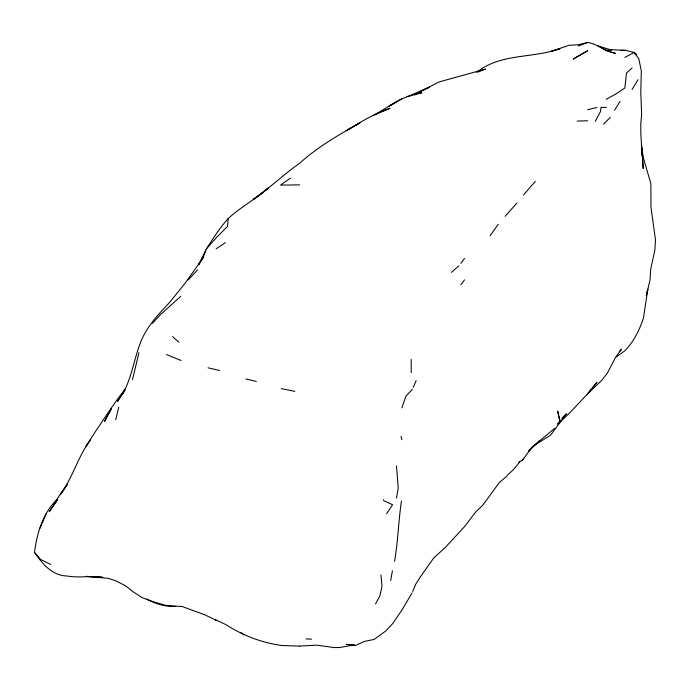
<?xml version="1.0" encoding="UTF-8"?>
<svg xmlns="http://www.w3.org/2000/svg" width="690" height="690" viewBox="0 0 690 690"><rect width="100%" height="100%" fill="white"/><g stroke="black" fill="none" stroke-linecap="round" stroke-linejoin="round"><path stroke-width="1.03" d="M216.117 620.345L204.999 614.868L182.246 606.553L165.764 605.346L153.318 601.801L142.028 597.592L133.317 591.899L125.442 585.715L115.541 580.704L108.227 578.341L86.259 576.383L102.776 577.349C90.83 575.374 78.807 578.263 66.956 575.96C52.13 575.814 42.194 563.549 34.5 552.405C36.915 533.379 42.996 512.73 57.373 499.086M374.981 114.721L390.109 108.218C374.429 113.522 360.266 122.242 346.173 130.755L359.895 122.949C338.825 134.774 317.633 146.97 299.658 163.263L299.365 163.504C283.297 174.613 269.316 188.37 253.273 199.462L268.324 188.077C255.688 199.168 240.551 207.043 228.218 218.549L227.459 226.467L216.117 237.852L206.828 248.443M401.459 500.923C398.484 521.01 398.001 541.331 394.585 561.315M390.704 580.523L392.403 570.785M396.457 498.033L398.242 488.339L396.465 465.862M132.514 379.603L138.949 352.659M115.73 419.701L118.715 407.247M614.618 110.21L619.991 101.49M401.908 407.894L405.884 396.215L412.37 389.229M198.772 264.719L203.188 257.732L206.069 249.547L198.677 264.649M412.732 591.468L415.699 584.232L420.684 576.383M46.308 513.412L39.968 528.204M413.267 387.357L416.139 380.682M518.958 462.11L522.675 460.032L523.607 458.203M375.533 603.948L379.931 595.763L382.01 586.233L380.966 574.908M412.085 592.874L401.908 610.072L392.619 623.682L385.52 631.169L374.04 639.449L364.751 641.355L355.462 645.478L346.173 644.348L349.959 644.676M125.356 389.195L122.82 393.68L123.225 392.903C132.204 376.395 134.188 357.748 141.278 340.584C147.626 325.723 158.691 313.89 169.671 302.367L185.248 283.021L203.188 257.732M595.229 121.406L600.429 111.651L601.05 107.312L606.277 107.502M632.083 89.407L638.034 79.73M386.564 513.774L392.619 504.761L383.925 500.837L383.329 499.75M125.209 389.108L117.55 401.373L123.225 392.86L122.682 393.611M206.405 248.866C213.141 238.412 219.825 227.752 228.218 218.549M57.003 500.414L49.24 511.721L57.632 499.474M498.232 224.276L490.116 235.721M561.876 418.338L566.386 413.802L550.542 435.192L532.801 446.378M522.675 460.032L531.8 447.456L554.553 428.421M460.92 263.304L464.508 258.431M560.064 420.874L560.409 420.4L559.832 420.676L557.684 411.249L559.832 420.676M56.097 501.759L54.234 504.261L58.926 496.239L67.482 484.225L60.289 494.618C72.761 477.687 78.039 456.452 90.632 439.461L86.06 446.37L95.462 431.526C105.225 417.226 114.428 402.494 125.313 389.013M460.842 284.806L464.508 279.89M421.021 575.96L433.838 557.839L445.162 547.61L464.534 526.617L475.919 511.739L482.888 505.028L499.431 482.405L507.038 476.066M587.699 393.731L596.988 382.174L587.578 393.852L601.62 380.501L607.381 373.1L615.566 357.342L621.604 349.131L619.284 351.374M519.725 461.938L513.386 469.752L507.185 475.263M535.328 181.332L523.494 195.003M587.406 394.085C577.668 404.107 568.56 414.932 557.753 423.824M517 202.929L505.158 216.315M528.29 451.398L531.8 447.456M152.369 323.455L160.382 314.64L180.694 296.381M188.249 279.942L197.538 269.859M528.514 451.519L539.088 440.945M603.517 124.166L610.34 117.378M632.1 67.939L626.477 73.062L624.855 88.001L615.566 94.168L606.277 99.239M451.476 272.36L458.798 265.866M557.503 424.031L559.832 422.013M616.429 356.877L624.855 350.779C633.86 341.654 639.466 330.139 643.434 318.133L647.815 289.179L646.314 295.717L650.058 279.752L650.653 269.367L654.827 250.323L655.5 239.991L650.972 207.216L650.877 183.687L643.434 158.174L641.346 145.193M290.43 178.124L280.511 185.118L299.719 184.86M216.117 248.814L225.406 242.638M476.618 72.347C500.595 53.087 532.456 58.598 559.832 48.731L551.517 51.233L569.121 45.264L578.41 44.798L587.699 42.435C597.782 44.177 605.613 51.276 615.566 53.415L606.217 50.706L597.816 45.782L611.625 50.163M374.04 115.126C386.314 108.399 397.406 99.162 411.197 95.582M396.224 102.086L388.806 106.389L401.908 98.817M624.855 57.425L634.144 52.423L636.732 54.536M414.509 95.065L419.356 92.926L421.84 92.796L411.197 95.117L429.775 87.052L419.434 91.977L439.064 81.938L485.51 69.086L477.911 72.045M578.41 45.997L587.699 42.435M407.048 96.54L419.356 92.926L411.197 95.117M587.699 109.658L596.988 107.493M355.462 645.478L353.737 645.003L339.532 647.522L334.15 647.565L316.831 645.141L299.865 646.073M620.845 50.646L624.855 50.172L634.144 52.423L638.802 58.719L641.312 70.898L640.786 92.046L641.631 113.988L640.769 124.217L640.872 135.007L643.209 168.533L641.855 148.126L642.588 157.441L642.054 153.206M577.202 121.086L587.699 120.75M175.519 606.467C165.643 606.924 155.414 603.923 146.867 599.067M299.719 646.099L281.969 645.521C261.915 642.864 242.57 635.352 225.561 624.45L215.289 619.655M624.01 50.18L608.088 49.628L609.951 50.077M306.024 638.906L311.578 639.147M351.848 644.84L353.737 645.003M281.27 388.625L294.863 391.359M208.061 367.813L219.558 370.478M245.925 378.948L256.309 381.441M166.48 354.531L181.091 360.508M50.758 564.472L40.71 559.547L34.5 552.405M240.612 632.376L243.984 634.947M172.569 336.591L178.96 342.274M401.054 436.33L401.908 439.728M641.381 147.901L641.786 151.084M411.197 359.438L411.197 372.652M106.95 416.7L104.647 421.34L111.426 408.566L106.95 416.7M578.384 56.019L573.174 59.055L587.699 50.75L578.384 56.019"/></g></svg>
